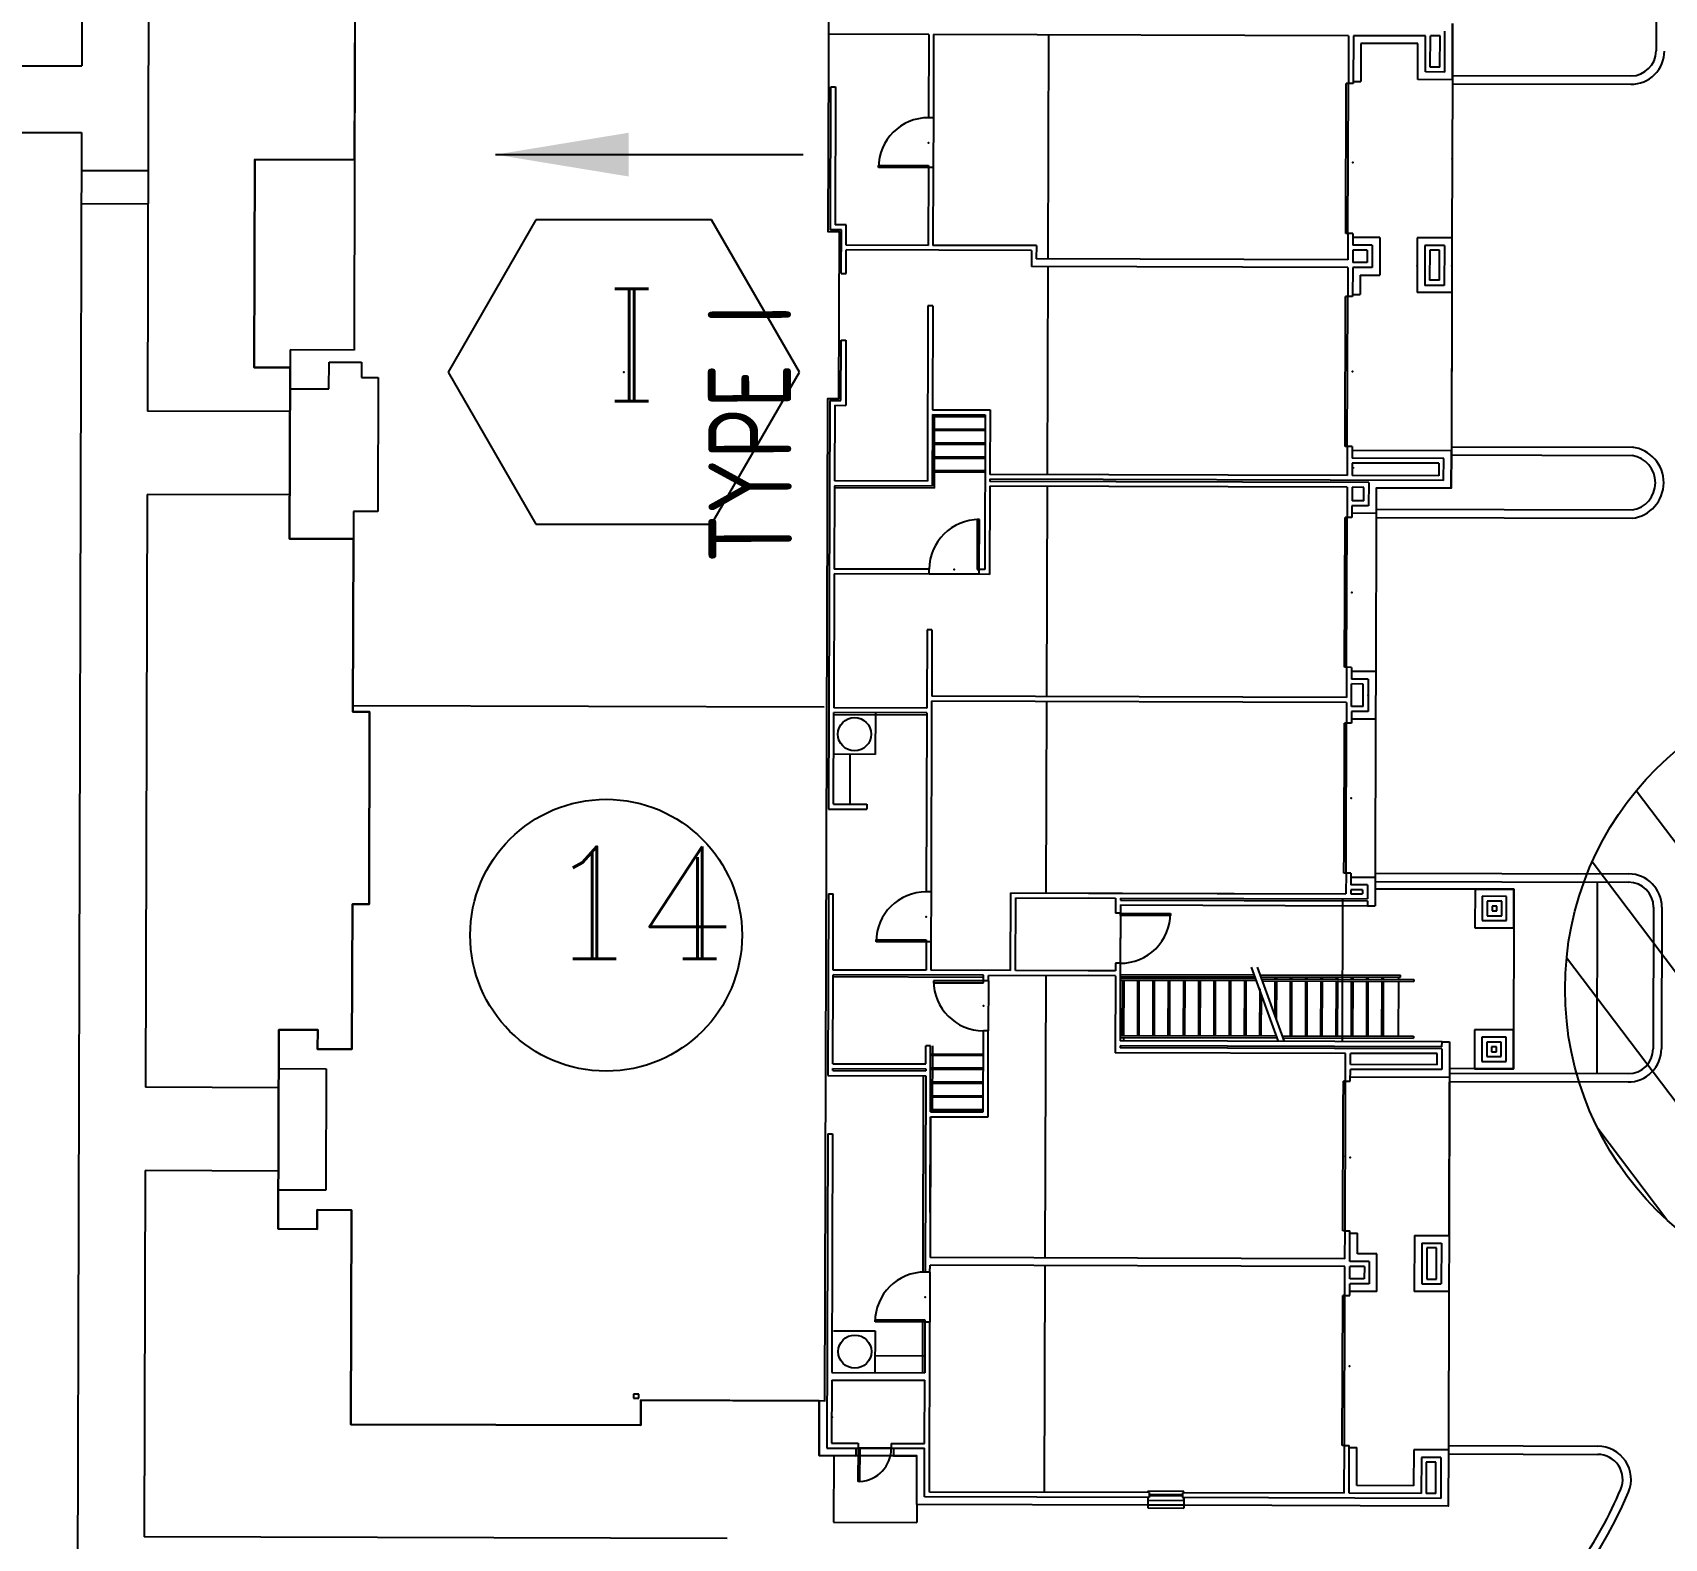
# Model space of a CAD drawing. Header units: feet. Extents: x 26064 to 27719, y 16802 to 28989.
# Drawn here: x 27424.1 to 27522.1, y 17188.6 to 17279 of the extents above; entities that cross this region are included whole.
import ezdxf
from ezdxf.enums import TextEntityAlignment as Align

# ---------------------------------------------------------------- set-up
doc = ezdxf.new("R2010")
doc.units = ezdxf.units.FT
doc.header["$LTSCALE"] = 50
doc.header["$MEASUREMENT"] = 0
doc.header["$PDSIZE"] = -0.5
doc.linetypes.add('CENTERPL', pattern=[0.25, 0.125, -0.0625, 0, -0.0625])
doc.linetypes.add('HIDDEN', pattern=[0.375, 0.25, -0.125])
for name, color, linetype in [('BUILDING-DOORS-EXT', 2, 'Continuous'), ('BUILDING-INTERIOR', 251, 'Continuous'), ('BUILDINGS', 5, 'Continuous'), ('CL-ROADS', 9, 'CENTERPL'), ('CURB-B', 4, 'Continuous'), ('CURB-F', 32, 'Continuous'), ('FLUMES', 2, 'Continuous'), ('INLET PROTECTION', 1, 'HIDDEN'), ('SD-STRUCTURE', 6, 'Continuous'), ('SIDEWALK', 9, 'Continuous')]:
    doc.layers.add(name, color=color, linetype=linetype)
doc.styles.add('DCADTXTSTYLE2', font='ARCHITXT')
doc.styles.add('DCADTXTSTYLE3', font='ROMANC')
doc.styles.add('ls80', font='simplex', dxfattribs={"oblique": 15, "height": 4})
doc.dimstyles.new('dim', dxfattribs={"dimtxt": 0.18, "dimasz": 0.16, "dimexe": 0.0625, "dimexo": 0.0625, "dimgap": 0.03, "dimtad": 3, "dimdec": 4, "dimzin": 0, "dimdsep": 46, "dimtxsty": 'ls80', "dimcen": 0.09, "dimclrd": 256, "dimclre": 256, "dimclrt": 256, "dimaunit": 1, "dimadec": 4, "dimazin": 0, "dimtfac": 1, "dimtdec": 4, "dimtofl": 0, "dimtmove": 2, "dimatfit": 3, "dimfxl": 0, "dimtolj": 1, "dimtzin": 0, "dimlwd": -1, "dimlwe": -1, "dimarcsym": 0})

msp = doc.modelspace()

# ---------------------------------------------------------------- hatches: boundary and pattern name
at = {"layer": 'INLET PROTECTION', "linetype": 'Continuous'}
h = msp.add_hatch(dxfattribs=at)
h.set_pattern_fill('ANSI31', scale=37.499998, angle=262.0889784, style=0)
h.set_pattern_definition([(307.088978, (51645.835, -6043.191), (3.7392183, 2.82681806), [])])
edge = h.paths.add_edge_path()
edge.add_arc((27534.84666, 17221.53493), 18.75, 0, 360)

# ---------------------------------------------------------------- linework, layer by layer
at = {"layer": 'BUILDING-DOORS-EXT', "color": 7}
for p, q in [((27473.65179, 17193.98238), (27473.64595, 17191.98315)), ((27473.77091, 17191.98278), (27473.77674, 17193.98201)), ((27473.77092, 17191.98278), (27473.64595, 17191.98315))]:
    msp.add_line(p, q, dxfattribs=at)
msp.add_arc((27473.66784, 17193.96333), 1.98323, 272.9790106, 0.3815377, dxfattribs=at)
at = {"layer": 'BUILDING-INTERIOR', "color": 7, "ltscale": 12}
for p, q in [((27509.33658, 17276.13904), (27509.34644, 17279.51274)), ((27477.89799, 17278.85481), (27471.90031, 17278.87231)), ((27477.89799, 17278.85481), (27477.8834, 17273.85673)), ((27478.18954, 17278.85396), (27478.17496, 17273.85588)), ((27503.09664, 17278.78126), (27478.18954, 17278.85396)), ((27485.06429, 17265.38064), (27485.10355, 17278.83378)), ((27503.09664, 17278.78126), (27503.08825, 17275.90737)), ((27503.38819, 17278.78041), (27503.3798, 17275.90652)), ((27507.71987, 17278.76777), (27503.38819, 17278.78041)), ((27503.84501, 17278.32092), (27503.83833, 17276.03013)), ((27507.26037, 17278.31095), (27503.84501, 17278.32092)), ((27507.25405, 17276.14512), (27507.26037, 17278.31095)), ((27507.71354, 17276.60194), (27507.71987, 17278.76777)), ((27508.00595, 17276.89264), (27508.01142, 17278.76692)), ((27508.59453, 17278.76522), (27508.01142, 17278.76692)), ((27508.58906, 17276.89094), (27508.59453, 17278.76522)), ((27508.87976, 17276.59853), (27508.88694, 17279.05592)), ((27508.87976, 17276.59853), (27507.71354, 17276.60194)), ((27508.58906, 17276.89094), (27508.00595, 17276.89264)), ((27471.99099, 17267.12645), (27472.01603, 17275.7065)), ((27472.01603, 17275.7065), (27472.30758, 17275.70565)), ((27472.30758, 17275.70565), (27472.28339, 17267.41716)), ((27502.93704, 17266.91119), (27502.9633, 17275.90773)), ((27503.08825, 17275.90737), (27502.9633, 17275.90773)), ((27503.06199, 17266.91083), (27503.08825, 17275.90737)), ((27503.3798, 17275.90652), (27503.08825, 17275.90737)), ((27503.38017, 17276.03147), (27503.83833, 17276.03013)), ((27509.33658, 17276.13904), (27507.25405, 17276.14512)), ((27509.33658, 17276.13904), (27509.30887, 17266.64269)), ((27478.17496, 17273.85588), (27477.8834, 17273.85673)), ((27478.17496, 17273.85588), (27478.1662, 17270.85703)), ((27443.43067, 17271.33325), (27443.3973, 17259.90016)), ((27474.8758, 17270.86663), (27474.87617, 17270.99159)), ((27477.87465, 17270.85788), (27474.8758, 17270.86663)), ((27474.87617, 17270.99159), (27477.87502, 17270.98283)), ((27477.87465, 17270.85788), (27477.86104, 17266.19302)), ((27477.87502, 17270.98283), (27477.87465, 17270.85788)), ((27478.1662, 17270.85703), (27477.87465, 17270.85788)), ((27478.1662, 17270.85703), (27478.15259, 17266.19217)), ((27472.9498, 17267.41521), (27472.28339, 17267.41716)), ((27472.94628, 17266.20736), (27472.9498, 17267.41521)), ((27472.6574, 17267.12451), (27471.99099, 17267.12645)), ((27472.64974, 17264.50052), (27472.6574, 17267.12451)), ((27503.06199, 17266.91083), (27502.93704, 17266.91119)), ((27503.06199, 17266.91083), (27503.05737, 17265.32812)), ((27503.35355, 17266.90998), (27503.06199, 17266.91083)), ((27503.35355, 17266.90998), (27503.35148, 17266.20191)), ((27504.97721, 17266.65533), (27503.35282, 17266.66007)), ((27504.97721, 17266.65533), (27504.97064, 17264.40621)), ((27507.22634, 17266.64877), (27507.21674, 17263.35838)), ((27509.30887, 17266.64269), (27507.22634, 17266.64877)), ((27509.30887, 17266.64269), (27509.29927, 17263.3523)), ((27472.94129, 17264.49967), (27472.94543, 17265.91581)), ((27484.06613, 17265.88335), (27472.94543, 17265.91581)), ((27477.86104, 17266.19302), (27472.94628, 17266.20736)), ((27484.35853, 17266.17406), (27478.15259, 17266.19217)), ((27484.06613, 17265.88335), (27484.06333, 17264.92539)), ((27484.35853, 17266.17406), (27484.35622, 17265.3827)), ((27503.35063, 17265.91036), (27503.34844, 17265.16066)), ((27504.22531, 17265.90781), (27503.35063, 17265.91036)), ((27504.51771, 17266.19851), (27503.35148, 17266.20191)), ((27504.22531, 17265.90781), (27504.22312, 17265.15811)), ((27504.51771, 17266.19851), (27504.51382, 17264.8657)), ((27507.68316, 17266.18926), (27507.67614, 17263.78397)), ((27508.84938, 17266.18585), (27507.68316, 17266.18926)), ((27507.97386, 17265.89685), (27507.96864, 17264.10591)), ((27508.55697, 17265.89514), (27507.97386, 17265.89685)), ((27508.55175, 17264.10421), (27508.55697, 17265.89514)), ((27508.84938, 17266.18585), (27508.84236, 17263.78057)), ((27472.64974, 17264.50052), (27472.94129, 17264.49967)), ((27503.05604, 17264.86996), (27484.06333, 17264.92539)), ((27503.05737, 17265.32812), (27484.35622, 17265.3827)), ((27485.02648, 17252.42728), (27485.06295, 17264.92247)), ((27503.05604, 17264.86996), (27503.05093, 17263.12063)), ((27503.34759, 17264.86911), (27503.34249, 17263.11978)), ((27504.51382, 17264.8657), (27503.34759, 17264.86911)), ((27504.22312, 17265.15811), (27503.34844, 17265.16066)), ((27503.80441, 17264.40961), (27503.80101, 17263.24339)), ((27503.80441, 17264.40961), (27504.97064, 17264.40621)), ((27508.84236, 17263.78057), (27507.67614, 17263.78397)), ((27508.55175, 17264.10421), (27507.96864, 17264.10591)), ((27477.85046, 17262.5694), (27477.8197, 17252.0318)), ((27478.14201, 17262.56855), (27477.85046, 17262.5694)), ((27478.14201, 17262.56855), (27478.12378, 17256.32096)), ((27502.89972, 17254.12445), (27502.92598, 17263.12099)), ((27503.05093, 17263.12063), (27502.92598, 17263.12099)), ((27503.02467, 17254.12409), (27503.05093, 17263.12063)), ((27503.34249, 17263.11978), (27503.05093, 17263.12063)), ((27503.34285, 17263.24473), (27503.80101, 17263.24339)), ((27509.29927, 17263.3523), (27507.21674, 17263.35838)), ((27509.29927, 17263.3523), (27509.2728, 17254.2829)), ((27439.56543, 17259.91134), (27439.56233, 17258.84925)), ((27443.3973, 17259.90016), (27439.56543, 17259.91134)), ((27472.62746, 17256.87845), (27472.63804, 17260.50203)), ((27472.63804, 17260.50203), (27472.92959, 17260.50118)), ((27472.92959, 17260.50118), (27472.91817, 17256.58604)), ((27441.89107, 17257.57209), (27441.89575, 17259.17565)), ((27441.89575, 17259.17565), (27443.85333, 17259.16993)), ((27443.85333, 17259.16993), (27443.85065, 17258.25362)), ((27443.85065, 17258.25362), (27444.85027, 17258.2507)), ((27444.85027, 17258.2507), (27444.82681, 17250.21212)), ((27439.55863, 17257.5789), (27441.89107, 17257.57209)), ((27471.96105, 17256.88039), (27471.88947, 17232.34816)), ((27471.96105, 17256.88039), (27472.62746, 17256.87845)), ((27472.25176, 17256.58799), (27472.23851, 17252.04809)), ((27472.25176, 17256.58799), (27472.91817, 17256.58604)), ((27478.12293, 17256.02941), (27478.11041, 17251.73939)), ((27481.28802, 17255.89521), (27478.12256, 17255.90445)), ((27478.12293, 17256.02941), (27481.28839, 17256.02017)), ((27478.12378, 17256.32096), (27481.58079, 17256.31088)), ((27478.235, 17251.61408), (27478.24752, 17255.90409)), ((27481.28839, 17256.02017), (27481.26128, 17246.73208)), ((27481.58079, 17256.31088), (27481.56949, 17252.43736)), ((27481.28559, 17255.0622), (27478.12013, 17255.07144)), ((27481.28316, 17254.22919), (27478.1177, 17254.23843)), ((27503.02467, 17254.12409), (27502.89972, 17254.12445)), ((27503.02467, 17254.12409), (27503.01957, 17252.37476)), ((27503.31623, 17254.12324), (27503.02467, 17254.12409)), ((27503.31623, 17254.12324), (27503.31416, 17253.41518)), ((27509.27155, 17253.85595), (27503.3155, 17253.87333)), ((27509.26499, 17251.60681), (27509.27155, 17253.85595)), ((27481.28073, 17253.39618), (27478.11527, 17253.40541)), ((27503.31331, 17253.12362), (27503.31112, 17252.37391)), ((27508.51965, 17253.10843), (27503.31331, 17253.12362)), ((27508.81206, 17253.39913), (27503.31416, 17253.41518)), ((27503.38112, 17252.86575), (27503.38089, 17252.78651)), ((27508.51965, 17253.10843), (27508.51746, 17252.35871)), ((27508.80817, 17252.06631), (27508.81206, 17253.39913)), ((27472.23767, 17251.75653), (27472.22308, 17246.75845)), ((27478.11041, 17251.73939), (27472.23767, 17251.75653)), ((27477.8197, 17252.0318), (27472.23851, 17252.04809)), ((27481.2783, 17252.56316), (27478.11284, 17252.5724)), ((27481.56742, 17251.7293), (27481.55198, 17246.43967)), ((27503.0175, 17251.6667), (27481.56742, 17251.7293)), ((27481.56864, 17252.14581), (27481.56827, 17252.02086)), ((27504.30952, 17251.95449), (27481.56827, 17252.02086)), ((27508.80817, 17252.06631), (27481.56864, 17252.14581)), ((27503.01957, 17252.37476), (27481.56949, 17252.43736)), ((27484.98758, 17239.09906), (27485.02442, 17251.71921)), ((27508.51746, 17252.35871), (27503.31112, 17252.37391)), ((27504.30952, 17251.95449), (27504.30545, 17250.55919)), ((27478.235, 17251.61408), (27472.2373, 17251.63158)), ((27503.0175, 17251.6667), (27503.01221, 17249.85489)), ((27503.30906, 17251.66585), (27503.30669, 17250.85366)), ((27504.01475, 17250.85159), (27503.30669, 17250.85366)), ((27504.01712, 17251.66378), (27503.30906, 17251.66585)), ((27504.01475, 17250.85159), (27504.01712, 17251.66378)), ((27504.76671, 17251.61994), (27504.76227, 17250.09969)), ((27509.26499, 17251.60681), (27504.76671, 17251.61994)), ((27443.36904, 17250.21638), (27443.36423, 17248.57118)), ((27444.82681, 17250.21212), (27443.36904, 17250.21638)), ((27502.861, 17240.85872), (27502.88726, 17249.85526)), ((27503.01221, 17249.85489), (27502.88726, 17249.85526)), ((27502.98596, 17240.85835), (27503.01221, 17249.85489)), ((27503.30377, 17249.85404), (27503.01221, 17249.85489)), ((27503.30583, 17250.5621), (27503.30377, 17249.85404)), ((27504.76227, 17250.09969), (27503.3045, 17250.10395)), ((27504.30545, 17250.55919), (27503.30583, 17250.5621)), ((27504.76227, 17250.09969), (27504.73455, 17240.60334)), ((27480.81188, 17249.73226), (27480.80312, 17246.73341)), ((27480.93683, 17249.73189), (27480.81188, 17249.73226)), ((27480.92808, 17246.73305), (27480.93683, 17249.73189)), ((27472.22223, 17246.4669), (27472.19877, 17238.42829)), ((27477.92838, 17246.45025), (27472.22223, 17246.4669)), ((27477.92923, 17246.7418), (27472.22308, 17246.75845)), ((27477.92838, 17246.45025), (27477.92923, 17246.7418)), ((27480.92722, 17246.44149), (27477.92838, 17246.45025)), ((27480.80312, 17246.73341), (27480.92808, 17246.73305)), ((27480.92722, 17246.44149), (27480.92808, 17246.73305)), ((27481.55198, 17246.43967), (27480.92722, 17246.44149)), ((27481.26128, 17246.73208), (27480.92808, 17246.73305)), ((27477.79369, 17243.11856), (27477.77995, 17238.41201)), ((27478.08525, 17243.11771), (27477.79369, 17243.11856)), ((27478.08525, 17243.11771), (27478.07358, 17239.11924)), ((27502.98596, 17240.85835), (27502.861, 17240.85872)), ((27502.98596, 17240.85835), (27502.98067, 17239.04655)), ((27503.27751, 17240.8575), (27502.98596, 17240.85835)), ((27503.27751, 17240.8575), (27503.27544, 17240.14944)), ((27504.27506, 17240.14652), (27503.27544, 17240.14944)), ((27504.73455, 17240.60334), (27503.27678, 17240.6076)), ((27504.27506, 17240.14652), (27504.26941, 17238.2097)), ((27504.73455, 17240.60334), (27504.72623, 17237.75021)), ((27502.98067, 17239.04655), (27478.07358, 17239.11924)), ((27503.27065, 17238.50417), (27503.2746, 17239.85788)), ((27503.98265, 17239.85582), (27503.2746, 17239.85788)), ((27503.9787, 17238.50211), (27503.98265, 17239.85582)), ((27443.33506, 17238.57501), (27471.61584, 17238.49247)), ((27472.18187, 17232.63886), (27472.19792, 17238.13675)), ((27477.77874, 17237.99551), (27472.19755, 17238.0118)), ((27477.7791, 17238.12046), (27472.19792, 17238.13675)), ((27477.77995, 17238.412), (27472.19877, 17238.42829)), ((27477.7791, 17238.12046), (27477.74774, 17227.37458)), ((27478.07272, 17238.82769), (27478.0393, 17227.37373)), ((27502.97982, 17238.755), (27478.07272, 17238.82769)), ((27484.95318, 17227.31191), (27484.98673, 17238.80751)), ((27502.97982, 17238.755), (27502.97617, 17237.50547)), ((27503.26979, 17238.21262), (27503.26773, 17237.50462)), ((27504.26941, 17238.2097), (27503.26979, 17238.21262)), ((27503.9787, 17238.50211), (27503.27065, 17238.50417)), ((27502.82875, 17229.8074), (27502.85122, 17237.50584)), ((27502.97617, 17237.50547), (27502.85122, 17237.50584)), ((27502.9537, 17229.80703), (27502.97617, 17237.50547)), ((27503.26773, 17237.50462), (27502.97617, 17237.50547)), ((27504.72623, 17237.75021), (27503.26845, 17237.75446)), ((27504.72623, 17237.75021), (27504.69863, 17228.29549)), ((27473.18149, 17232.63594), (27473.19024, 17235.63479)), ((27471.88947, 17232.34816), (27474.18025, 17232.34147)), ((27472.18187, 17232.63886), (27474.1811, 17232.63303)), ((27474.1811, 17232.63303), (27474.18025, 17232.34147)), ((27502.82496, 17228.50917), (27502.82875, 17229.8074)), ((27502.94992, 17228.5088), (27502.9537, 17229.80703)), ((27502.94992, 17228.5088), (27502.82496, 17228.50917)), ((27502.94992, 17228.5088), (27502.94627, 17227.25927)), ((27503.24147, 17228.50795), (27502.94992, 17228.5088)), ((27503.24147, 17228.50795), (27503.2394, 17227.79994)), ((27503.24074, 17228.25811), (27504.69851, 17228.25386)), ((27504.69851, 17228.25386), (27504.69353, 17226.54616)), ((27471.87463, 17227.26674), (27471.84278, 17216.3543)), ((27471.87463, 17227.26675), (27472.16619, 17227.26589)), ((27472.15282, 17222.68438), (27472.16619, 17227.26589)), ((27478.0393, 17227.37373), (27477.74774, 17227.37458)), ((27478.0393, 17227.37373), (27478.03054, 17224.37489)), ((27482.81539, 17222.65327), (27482.82901, 17227.31811)), ((27482.82901, 17227.31811), (27502.94627, 17227.25939)), ((27487.4818, 17227.3044), (27502.94627, 17227.25927)), ((27503.23855, 17227.50839), (27503.23782, 17227.25842)), ((27503.23782, 17227.25842), (27503.94588, 17227.25635)), ((27503.94661, 17227.50632), (27503.23855, 17227.50839)), ((27504.23902, 17227.79702), (27503.2394, 17227.79994)), ((27503.94661, 17227.50632), (27503.94588, 17227.25635)), ((27504.23902, 17227.79702), (27504.23659, 17226.96398)), ((27510.6942, 17227.54908), (27504.69651, 17227.56659)), ((27510.6942, 17227.54908), (27510.68739, 17225.21665)), ((27513.02663, 17227.54228), (27510.6942, 17227.54908)), ((27513.01983, 17225.20984), (27513.02663, 17227.54228)), ((27483.10695, 17222.65242), (27483.11971, 17227.02571)), ((27483.11971, 17227.02571), (27489.1174, 17227.0082)), ((27487.48095, 17227.01285), (27489.1174, 17227.00807)), ((27489.1174, 17227.00807), (27489.11473, 17226.09176)), ((27489.40774, 17226.59071), (27489.40628, 17226.0909)), ((27489.40774, 17226.59071), (27504.23537, 17226.54749)), ((27489.40895, 17227.00722), (27489.40859, 17226.88227)), ((27489.40859, 17226.88227), (27504.23622, 17226.83904)), ((27489.40895, 17227.00735), (27504.23659, 17226.96411)), ((27489.40895, 17227.00722), (27504.23659, 17226.96398)), ((27504.23622, 17226.83904), (27504.23537, 17226.54749)), ((27504.23537, 17226.54749), (27504.69353, 17226.54616)), ((27511.13025, 17227.11048), (27511.126, 17225.6527)), ((27512.58803, 17227.10622), (27511.13025, 17227.11048)), ((27511.42095, 17226.81807), (27511.4184, 17225.94341)), ((27512.29562, 17226.81552), (27511.42095, 17226.81807)), ((27511.71166, 17226.52566), (27511.71081, 17226.23411)), ((27512.00321, 17226.52481), (27511.71166, 17226.52566)), ((27512.00236, 17226.23326), (27512.00321, 17226.52481)), ((27512.29307, 17225.94085), (27512.29562, 17226.81552)), ((27512.58377, 17225.64845), (27512.58803, 17227.10622)), ((27489.40628, 17226.0909), (27489.11473, 17226.09176)), ((27489.40628, 17226.0909), (27489.39753, 17223.09206)), ((27489.40592, 17225.96595), (27489.40628, 17226.0909)), ((27492.40476, 17225.9572), (27489.40592, 17225.96595)), ((27489.40628, 17226.0909), (27492.40513, 17226.08215)), ((27492.40513, 17226.08215), (27492.40476, 17225.9572)), ((27511.126, 17225.6527), (27512.58377, 17225.64845)), ((27511.4184, 17225.94341), (27512.29307, 17225.94085)), ((27511.71081, 17226.23411), (27512.00236, 17226.23326)), ((27474.74014, 17224.38449), (27474.7405, 17224.50944)), ((27477.73899, 17224.37574), (27474.74014, 17224.38449)), ((27474.7405, 17224.50944), (27477.73935, 17224.50069)), ((27477.73899, 17224.37574), (27477.734, 17222.6681)), ((27477.73935, 17224.50069), (27477.73899, 17224.37574)), ((27478.03054, 17224.37489), (27477.73899, 17224.37574)), ((27478.03054, 17224.37489), (27478.02556, 17222.66724)), ((27510.68739, 17225.21665), (27513.01983, 17225.20984)), ((27513.01983, 17225.20984), (27513.00196, 17219.08723)), ((27472.1364, 17217.06151), (27472.15196, 17222.39283)), ((27481.19017, 17222.36646), (27472.15196, 17222.39283)), ((27477.734, 17222.6681), (27472.15282, 17222.68438)), ((27482.81539, 17222.65327), (27478.02556, 17222.66724)), ((27481.18919, 17222.03325), (27481.19017, 17222.36646)), ((27481.48075, 17222.0324), (27481.48172, 17222.36561)), ((27489.10378, 17222.34335), (27481.48172, 17222.36561)), ((27489.10463, 17222.63491), (27483.10695, 17222.65242)), ((27484.88924, 17205.40361), (27484.93872, 17222.35552)), ((27489.10378, 17222.34323), (27487.46733, 17222.348)), ((27489.10464, 17222.63479), (27487.46818, 17222.63956)), ((27489.10378, 17222.34323), (27489.09029, 17217.72006)), ((27489.10597, 17223.09291), (27489.10464, 17222.63479)), ((27489.39753, 17223.09206), (27489.10597, 17223.09291)), ((27489.39753, 17223.09206), (27489.38391, 17218.42727)), ((27497.8024, 17222.4012), (27506.22244, 17222.37662)), ((27506.22207, 17222.25166), (27506.22244, 17222.37662)), ((27481.1898, 17222.2415), (27472.1516, 17222.26788)), ((27478.19035, 17222.042), (27478.18998, 17221.91705)), ((27478.18998, 17221.91705), (27481.18883, 17221.9083)), ((27481.18919, 17222.03325), (27478.19035, 17222.042)), ((27481.18883, 17221.9083), (27481.18919, 17222.03325)), ((27481.48075, 17222.0324), (27481.18919, 17222.03325)), ((27481.48075, 17222.0324), (27481.472, 17219.03355)), ((27497.84942, 17222.27611), (27506.22207, 17222.25166)), ((27497.89644, 17222.15102), (27507.01307, 17222.1244)), ((27497.94345, 17222.02593), (27507.0127, 17221.99945)), ((27498.76587, 17222.02353), (27498.75918, 17219.72953)), ((27498.7666, 17222.27344), (27498.76624, 17222.14848)), ((27499.68219, 17222.02085), (27499.67259, 17218.73045)), ((27499.68292, 17222.27075), (27499.68255, 17222.1458)), ((27500.5985, 17222.01818), (27500.5889, 17218.72777)), ((27500.59923, 17222.26808), (27500.59887, 17222.14313)), ((27501.51482, 17222.0155), (27501.50521, 17218.7251)), ((27501.51555, 17222.2654), (27501.51518, 17222.14046)), ((27502.43113, 17222.01282), (27502.42153, 17218.72242)), ((27502.43186, 17222.26272), (27502.4315, 17222.13778)), ((27503.34745, 17222.01015), (27503.33784, 17218.71975)), ((27503.34818, 17222.26005), (27503.34781, 17222.1351)), ((27504.26376, 17222.00748), (27504.25416, 17218.71708)), ((27504.26449, 17222.25738), (27504.26413, 17222.13243)), ((27505.18008, 17222.0048), (27505.17047, 17218.7144)), ((27505.1808, 17222.2547), (27505.18044, 17222.12976)), ((27506.09639, 17222.00213), (27506.08679, 17218.71173)), ((27506.09712, 17222.25203), (27506.09675, 17222.12708)), ((27507.01307, 17222.1244), (27507.0127, 17221.99945)), ((27481.16622, 17214.16119), (27481.18044, 17219.0344)), ((27481.472, 17219.03355), (27481.18044, 17219.0344)), ((27481.45692, 17213.86878), (27481.472, 17219.03355)), ((27508.70982, 17218.37086), (27489.38391, 17218.42727)), ((27499.13408, 17218.73203), (27507.0031, 17218.70905)), ((27499.18109, 17218.60694), (27507.00274, 17218.5841)), ((27507.0031, 17218.70905), (27507.00274, 17218.5841)), ((27510.66952, 17219.09403), (27510.66272, 17216.7616)), ((27513.00196, 17219.08723), (27510.66952, 17219.09403)), ((27511.10558, 17218.65543), (27511.10132, 17217.19765)), ((27512.56335, 17218.65117), (27511.10558, 17218.65543)), ((27512.5591, 17217.1934), (27512.56335, 17218.65117)), ((27512.99515, 17216.75479), (27513.00196, 17219.08723)), ((27477.71759, 17217.04523), (27477.72075, 17218.1281)), ((27478.01231, 17218.12725), (27477.72075, 17218.1281)), ((27478.00076, 17214.17042), (27478.01231, 17218.12725)), ((27481.17631, 17217.6182), (27478.01085, 17217.62744)), ((27478.12571, 17214.17006), (27478.13726, 17218.12688)), ((27481.46908, 17218.03385), (27481.46944, 17218.1588)), ((27502.91831, 17217.67983), (27489.09029, 17217.72019)), ((27502.91831, 17217.6797), (27489.09029, 17217.72006)), ((27489.38306, 17218.13572), (27489.3827, 17218.01076)), ((27508.7086, 17217.95435), (27489.3827, 17218.01076)), ((27508.70897, 17218.07931), (27489.38306, 17218.13572)), ((27502.91345, 17216.01361), (27502.91831, 17217.6797)), ((27503.20792, 17217.01244), (27503.20987, 17217.67885)), ((27508.4162, 17217.66366), (27503.20987, 17217.67885)), ((27508.41425, 17216.99725), (27508.4162, 17217.66366)), ((27508.7086, 17217.95435), (27508.70496, 17216.70484)), ((27508.70897, 17218.07931), (27508.70982, 17218.37086)), ((27508.70982, 17218.37086), (27509.16798, 17218.36952)), ((27509.16798, 17218.36952), (27509.16178, 17216.24534)), ((27511.39628, 17218.36302), (27511.39373, 17217.48836)), ((27511.39373, 17217.48836), (27512.26839, 17217.4858)), ((27512.27094, 17218.36047), (27511.39628, 17218.36302)), ((27511.68698, 17218.07062), (27511.68613, 17217.77906)), ((27511.68613, 17217.77906), (27511.97769, 17217.77821)), ((27511.97854, 17218.06976), (27511.68698, 17218.07062)), ((27511.97769, 17217.77821), (27511.97854, 17218.06976)), ((27512.26839, 17217.4858), (27512.27094, 17218.36047)), ((27438.87722, 17216.76289), (27441.73029, 17216.75456)), ((27441.73029, 17216.75456), (27441.70901, 17209.46571)), ((27472.13519, 17216.64501), (27472.13555, 17216.76996)), ((27472.13519, 17216.64501), (27477.71638, 17216.62871)), ((27472.13555, 17216.76996), (27477.71674, 17216.75367)), ((27472.1364, 17217.06151), (27477.71759, 17217.04523)), ((27477.71674, 17216.75367), (27477.71638, 17216.62871)), ((27481.17388, 17216.78519), (27478.00842, 17216.79443)), ((27503.205, 17216.01276), (27503.20707, 17216.72089)), ((27508.70496, 17216.70484), (27503.20707, 17216.72089)), ((27508.41425, 17216.99725), (27503.20792, 17217.01244)), ((27508.70544, 17216.87138), (27508.70496, 17216.70484)), ((27508.70544, 17216.87138), (27508.70496, 17216.70484)), ((27510.66272, 17216.7616), (27509.16329, 17216.76597)), ((27510.66272, 17216.7616), (27512.99515, 17216.75479)), ((27511.10132, 17217.19765), (27512.5591, 17217.1934)), ((27471.84278, 17216.3543), (27477.71553, 17216.33716)), ((27477.55617, 17204.55035), (27477.59057, 17216.33752)), ((27477.71553, 17216.33716), (27477.68113, 17204.54998)), ((27481.17145, 17215.95217), (27478.00599, 17215.96141)), ((27502.78376, 17214.39216), (27502.7885, 17216.01397)), ((27502.91345, 17216.01361), (27502.7885, 17216.01397)), ((27502.90872, 17214.39179), (27502.91345, 17216.01361)), ((27502.91345, 17216.01361), (27503.205, 17216.01276)), ((27503.20573, 17216.26273), (27509.16178, 17216.24534)), ((27509.13406, 17206.74899), (27509.16092, 17215.95372)), ((27481.16902, 17215.11916), (27478.00356, 17215.1284)), ((27477.99979, 17213.83726), (27477.97523, 17205.4238)), ((27477.98313, 17208.1311), (27477.99991, 17213.87887)), ((27477.99991, 17213.87887), (27481.45692, 17213.86878)), ((27478.00076, 17214.17042), (27481.16622, 17214.16119)), ((27481.16658, 17214.28615), (27478.00112, 17214.29539)), ((27502.76224, 17207.01756), (27502.78376, 17214.39216)), ((27502.88719, 17207.01719), (27502.90871, 17214.3918)), ((27471.83257, 17212.85564), (27471.77751, 17193.98785)), ((27471.83257, 17212.85564), (27472.12413, 17212.85479)), ((27472.12413, 17212.85479), (27472.08231, 17198.52698)), ((27441.70901, 17209.46571), (27438.85594, 17209.47404)), ((27502.88719, 17207.01719), (27502.76224, 17207.01756)), ((27502.88233, 17205.3511), (27502.88719, 17207.01719)), ((27502.88719, 17207.01719), (27503.17875, 17207.01634)), ((27503.1734, 17205.18365), (27503.17875, 17207.01634)), ((27503.17838, 17206.89139), (27503.63654, 17206.89005)), ((27503.63289, 17205.64047), (27503.63654, 17206.89005)), ((27507.05152, 17206.75507), (27507.04168, 17203.38137)), ((27507.05152, 17206.75507), (27509.13406, 17206.74899)), ((27509.13406, 17206.74899), (27509.12421, 17203.37529)), ((27507.50834, 17206.29558), (27507.50117, 17203.83819)), ((27507.50834, 17206.29558), (27508.67456, 17206.29217)), ((27507.79905, 17206.00317), (27507.79358, 17204.12889)), ((27508.38215, 17206.00147), (27507.79905, 17206.00317)), ((27508.37669, 17204.12719), (27508.38215, 17206.00147)), ((27508.67456, 17206.29217), (27508.66739, 17203.83478)), ((27477.97268, 17204.54913), (27477.9739, 17204.96563)), ((27502.88099, 17204.89295), (27477.9739, 17204.96563)), ((27502.88233, 17205.3511), (27477.97523, 17205.4238)), ((27484.84816, 17191.32572), (27484.88791, 17204.94545)), ((27502.87589, 17203.14362), (27502.88099, 17204.89295)), ((27503.17036, 17204.14238), (27503.17255, 17204.89209)), ((27504.04721, 17204.88954), (27503.17255, 17204.89209)), ((27504.33961, 17205.18025), (27503.1734, 17205.18365)), ((27504.79911, 17205.63707), (27503.63289, 17205.64047)), ((27504.04721, 17204.88954), (27504.04502, 17204.13983)), ((27504.33961, 17205.18025), (27504.33572, 17203.84742)), ((27504.79254, 17203.38793), (27504.79911, 17205.63707)), ((27477.97268, 17204.54913), (27477.68113, 17204.54998)), ((27477.97268, 17204.54913), (27477.96393, 17201.55028)), ((27503.16744, 17203.14277), (27503.16951, 17203.85083)), ((27504.33572, 17203.84742), (27503.16951, 17203.85083)), ((27504.04502, 17204.13983), (27503.17036, 17204.14238)), ((27507.50117, 17203.83819), (27508.66739, 17203.83478)), ((27507.79358, 17204.12889), (27508.37669, 17204.12719)), ((27502.72468, 17194.14744), (27502.75093, 17203.14398)), ((27502.87589, 17203.14362), (27502.75093, 17203.14398)), ((27502.84963, 17194.14708), (27502.87589, 17203.14362)), ((27502.87589, 17203.14362), (27503.16744, 17203.14277)), ((27504.79254, 17203.38793), (27503.16817, 17203.39267)), ((27509.12421, 17203.37529), (27507.04168, 17203.38137)), ((27509.12421, 17203.37529), (27509.09649, 17193.87894)), ((27474.67352, 17201.55989), (27474.67389, 17201.68484)), ((27477.67237, 17201.55114), (27474.67352, 17201.55989)), ((27474.67389, 17201.68484), (27477.67274, 17201.67609)), ((27477.53854, 17198.51105), (27477.54742, 17201.5515)), ((27477.67237, 17201.55114), (27477.6635, 17198.51069)), ((27477.67274, 17201.67609), (27477.67237, 17201.55114)), ((27477.96393, 17201.55028), (27477.67237, 17201.55114)), ((27477.93415, 17191.34587), (27477.96393, 17201.55028)), ((27477.66641, 17199.5103), (27474.66757, 17199.51906)), ((27472.08097, 17198.06882), (27472.06991, 17194.27855)), ((27472.08097, 17198.06882), (27477.66216, 17198.05253)), ((27472.08231, 17198.52698), (27477.6635, 17198.51069)), ((27477.6511, 17194.26225), (27477.66216, 17198.05253)), ((27460.16634, 17197.22891), (27460.16561, 17196.97901)), ((27460.16561, 17196.97901), (27460.49881, 17196.97804)), ((27460.49954, 17197.22794), (27460.16634, 17197.22891)), ((27460.49881, 17196.97804), (27460.49954, 17197.22794)), ((27471.32761, 17196.82148), (27471.31801, 17193.53103)), ((27471.77751, 17193.98785), (27473.65179, 17193.98238)), ((27472.06991, 17194.27855), (27473.65264, 17194.27393)), ((27473.52684, 17193.98274), (27473.5255, 17193.52459)), ((27473.65264, 17194.27393), (27473.65179, 17193.98237)), ((27475.65102, 17193.97654), (27473.65179, 17193.98238)), ((27473.77674, 17193.98201), (27473.65179, 17193.98237)), ((27473.65179, 17193.98237), (27475.81763, 17193.97605)), ((27475.65187, 17194.26809), (27475.65102, 17193.97654)), ((27475.65102, 17193.97653), (27477.65025, 17193.9707)), ((27475.65187, 17194.26809), (27477.6511, 17194.26225)), ((27475.77598, 17193.97617), (27475.77464, 17193.51801)), ((27477.64174, 17191.05517), (27477.65025, 17193.9707)), ((27502.84963, 17194.14708), (27502.72468, 17194.14744)), ((27502.84124, 17191.27318), (27502.84963, 17194.14708)), ((27502.84963, 17194.14708), (27503.14118, 17194.14622)), ((27503.13279, 17191.27233), (27503.14118, 17194.14622)), ((27503.14082, 17194.02127), (27503.59898, 17194.01994)), ((27503.59229, 17191.72915), (27503.59898, 17194.01994)), ((27471.31801, 17193.53103), (27473.5255, 17193.52459)), ((27475.77464, 17193.51801), (27477.19075, 17193.51388)), ((27477.18225, 17190.59835), (27477.19075, 17193.51388)), ((27507.01396, 17193.88502), (27507.00764, 17191.71918)), ((27509.09649, 17193.87894), (27507.01396, 17193.88502)), ((27507.47078, 17193.42552), (27507.46446, 17191.25969)), ((27508.637, 17193.42212), (27507.47078, 17193.42552)), ((27507.76149, 17193.13312), (27507.75602, 17191.25884)), ((27508.34459, 17193.13141), (27507.76149, 17193.13312)), ((27508.33912, 17191.25713), (27508.34459, 17193.13141)), ((27508.637, 17193.42212), (27508.62983, 17190.96473)), ((27509.09649, 17193.87894), (27509.08665, 17190.50523)), ((27491.13656, 17191.01578), (27477.64174, 17191.05517)), ((27491.13741, 17191.30734), (27477.93415, 17191.34587)), ((27491.05326, 17191.01603), (27491.05192, 17190.55787)), ((27491.05326, 17191.01603), (27491.05277, 17190.84942)), ((27491.05435, 17191.39088), (27491.05411, 17191.30758)), ((27493.22019, 17191.38455), (27491.05435, 17191.39088)), ((27491.13741, 17191.30734), (27491.13656, 17191.01578)), ((27491.13692, 17191.14074), (27493.13616, 17191.1349)), ((27493.13628, 17191.17655), (27491.13705, 17191.18239)), ((27493.13664, 17191.3015), (27493.13579, 17191.00995)), ((27508.62983, 17190.96473), (27493.13579, 17191.00995)), ((27502.84124, 17191.27318), (27493.13664, 17191.3015)), ((27493.21909, 17191.00971), (27493.21776, 17190.55155)), ((27493.21861, 17190.8431), (27493.21909, 17191.00971)), ((27493.21994, 17191.30126), (27493.22019, 17191.38455)), ((27507.46446, 17191.25969), (27503.13279, 17191.27233)), ((27507.00764, 17191.71918), (27503.59229, 17191.72915)), ((27508.33912, 17191.25713), (27507.75602, 17191.25884)), ((27491.05192, 17190.55787), (27477.18225, 17190.59835)), ((27491.05192, 17190.55787), (27491.05144, 17190.39127)), ((27491.05144, 17190.39127), (27493.21727, 17190.38495)), ((27491.05277, 17190.84942), (27493.21861, 17190.8431)), ((27493.21776, 17190.55155), (27493.21727, 17190.38495)), ((27509.08665, 17190.50523), (27493.21776, 17190.55155))]:
    msp.add_line(p, q, dxfattribs=at)
at = {"layer": 'BUILDING-INTERIOR', "color": 7, "ltscale": 6}
for p, q in [((27502.93704, 17266.91119), (27502.9633, 17275.90773)), ((27502.9633, 17275.90773), (27502.9633, 17275.90773)), ((27502.93704, 17266.91119), (27502.93704, 17266.91119)), ((27502.89972, 17254.12445), (27502.92598, 17263.12099)), ((27502.92598, 17263.12099), (27502.92598, 17263.12099)), ((27502.89972, 17254.12445), (27502.89972, 17254.12445)), ((27502.861, 17240.85872), (27502.88726, 17249.85526)), ((27502.88726, 17249.85526), (27502.88726, 17249.85526)), ((27502.861, 17240.85872), (27502.861, 17240.85872)), ((27502.82875, 17229.8074), (27502.85122, 17237.50584)), ((27502.85122, 17237.50584), (27502.85122, 17237.50584)), ((27502.82496, 17228.50917), (27502.82875, 17229.8074)), ((27502.82496, 17228.50917), (27502.82496, 17228.50917)), ((27502.73717, 17226.96822), (27502.71211, 17218.38844)), ((27489.39557, 17222.42573), (27497.44605, 17222.40224)), ((27497.5871, 17222.02697), (27489.39448, 17222.05088)), ((27497.54009, 17222.15206), (27489.39484, 17222.17583)), ((27489.39521, 17222.30078), (27497.44569, 17222.27729)), ((27489.60273, 17222.05027), (27489.59313, 17218.75987)), ((27489.60346, 17222.30017), (27489.6031, 17222.17522)), ((27490.51905, 17222.0476), (27490.50945, 17218.75719)), ((27490.51978, 17222.2975), (27490.51941, 17222.17254)), ((27491.43536, 17222.04492), (27491.42576, 17218.75452)), ((27491.43609, 17222.29483), (27491.43573, 17222.16987)), ((27492.35168, 17222.04225), (27492.34207, 17218.75184)), ((27492.35241, 17222.29215), (27492.35204, 17222.16719)), ((27493.26799, 17222.03957), (27493.25838, 17218.74917)), ((27493.26872, 17222.28948), (27493.26835, 17222.16452)), ((27494.18431, 17222.0369), (27494.1747, 17218.7465)), ((27494.18503, 17222.2868), (27494.18467, 17222.16185)), ((27495.10062, 17222.03422), (27495.09101, 17218.74383)), ((27495.10135, 17222.28413), (27495.10098, 17222.15918)), ((27496.01693, 17222.03155), (27496.00733, 17218.74115)), ((27496.01766, 17222.28146), (27496.0173, 17222.1565)), ((27496.93324, 17222.02888), (27496.92364, 17218.73848)), ((27496.93397, 17222.27878), (27496.93361, 17222.15382)), ((27497.84717, 17221.20904), (27497.83996, 17218.7358)), ((27489.38451, 17218.63552), (27498.82474, 17218.60798)), ((27489.38488, 17218.76048), (27498.77772, 17218.73307)), ((27489.59276, 17218.63492), (27489.59215, 17218.42666)), ((27502.78376, 17214.39216), (27502.7885, 17216.01397)), ((27502.7885, 17216.01397), (27502.7885, 17216.01397)), ((27502.76224, 17207.01756), (27502.78376, 17214.39216)), ((27502.76224, 17207.01756), (27502.76224, 17207.01756)), ((27502.72468, 17194.14744), (27502.75093, 17203.14398)), ((27502.75093, 17203.14398), (27502.75093, 17203.14398)), ((27502.72468, 17194.14744), (27502.72468, 17194.14744))]:
    msp.add_line(p, q, dxfattribs=at)
at = {"layer": 'BUILDING-INTERIOR', "color": 7, "ltscale": 15}
for p, q in [((27454.32016, 17267.71895), (27449.04873, 17258.58847)), ((27464.86303, 17267.71895), (27454.32016, 17267.71895)), ((27470.13446, 17258.58847), (27464.86303, 17267.71895)), ((27449.04873, 17258.58847), (27454.32016, 17249.45815)), ((27464.86303, 17249.45815), (27470.13446, 17258.58847)), ((27454.32016, 17249.45815), (27464.86303, 17249.45815))]:
    msp.add_line(p, q, dxfattribs=at)
at = {"layer": 'BUILDING-INTERIOR', "color": 7, "ltscale": 4}
for p, q in [((27481.28827, 17255.97852), (27478.12281, 17255.98775)), ((27481.28584, 17255.1455), (27478.12038, 17255.15474)), ((27481.2834, 17254.31249), (27478.11795, 17254.32173)), ((27481.28097, 17253.47948), (27478.11551, 17253.48872)), ((27481.27854, 17252.64646), (27478.11308, 17252.6557)), ((27489.51943, 17222.05051), (27489.50982, 17218.76011)), ((27489.52016, 17222.30042), (27489.51979, 17222.17546)), ((27490.43574, 17222.04784), (27490.42614, 17218.75744)), ((27490.43647, 17222.29774), (27490.43611, 17222.17279)), ((27491.35206, 17222.04516), (27491.34245, 17218.75476)), ((27491.35279, 17222.29507), (27491.35242, 17222.17011)), ((27492.26837, 17222.04249), (27492.25877, 17218.75209)), ((27492.2691, 17222.29239), (27492.26874, 17222.16744)), ((27493.18469, 17222.03982), (27493.17508, 17218.74941)), ((27493.18542, 17222.28972), (27493.18505, 17222.16476)), ((27494.101, 17222.03714), (27494.0914, 17218.74674)), ((27494.10173, 17222.28705), (27494.10137, 17222.16209)), ((27495.01731, 17222.03447), (27495.00771, 17218.74407)), ((27495.01804, 17222.28438), (27495.01768, 17222.15942)), ((27495.93363, 17222.03179), (27495.92403, 17218.7414)), ((27495.93436, 17222.2817), (27495.93399, 17222.15674)), ((27496.84994, 17222.02912), (27496.84034, 17218.73872)), ((27496.85067, 17222.27903), (27496.85031, 17222.15407)), ((27497.76488, 17221.55394), (27497.75665, 17218.73605)), ((27498.68257, 17222.02377), (27498.67652, 17219.94948)), ((27498.6833, 17222.27368), (27498.68294, 17222.14872)), ((27499.59889, 17222.0211), (27499.58928, 17218.7307)), ((27499.59962, 17222.271), (27499.59925, 17222.14605)), ((27500.5152, 17222.01842), (27500.5056, 17218.72801)), ((27500.51593, 17222.26832), (27500.51557, 17222.14337)), ((27501.43152, 17222.01575), (27501.42191, 17218.72534)), ((27501.43225, 17222.26565), (27501.43188, 17222.1407)), ((27502.34783, 17222.01307), (27502.33823, 17218.72267)), ((27502.34856, 17222.26297), (27502.3482, 17222.13802)), ((27503.26414, 17222.0104), (27503.25454, 17218.71999)), ((27503.26487, 17222.26029), (27503.26451, 17222.13535)), ((27504.18046, 17222.00772), (27504.17086, 17218.71732)), ((27504.18119, 17222.25762), (27504.18082, 17222.13267)), ((27505.09677, 17222.00505), (27505.08717, 17218.71464)), ((27505.0975, 17222.25495), (27505.09714, 17222.13)), ((27481.17607, 17217.5349), (27478.01061, 17217.54414)), ((27481.17363, 17216.70189), (27478.00818, 17216.71112)), ((27481.1712, 17215.86887), (27478.00574, 17215.87811)), ((27481.16877, 17215.03586), (27478.00331, 17215.0451)), ((27481.16634, 17214.20285), (27478.00088, 17214.21208))]:
    msp.add_line(p, q, dxfattribs=at)
at = {"layer": 'BUILDING-INTERIOR', "color": 7, "ltscale": 8}
for p, q in [((27474.69693, 17238.12945), (27474.68964, 17235.63041)), ((27474.68964, 17235.63041), (27472.1906, 17235.63771)), ((27472.1729, 17201.02575), (27474.67194, 17201.01846)), ((27474.67194, 17201.01846), (27474.66465, 17198.51942))]:
    msp.add_line(p, q, dxfattribs=at)
at = {"layer": 'BUILDING-INTERIOR', "color": 7, "ltscale": 48}
for p, q in [((27498.90309, 17218.39949), (27497.27368, 17222.86091)), ((27499.25945, 17218.39845), (27497.63003, 17222.85987))]:
    msp.add_line(p, q, dxfattribs=at)
at = {"layer": 'BUILDING-INTERIOR', "color": 7, "ltscale": 12}
msp.add_lwpolyline([(27443.4636, 17282.62059), (27443.43067, 17271.33325), (27437.43297, 17271.35075), (27437.3965, 17258.85557), (27439.56233, 17258.84925), (27439.53237, 17248.58236), (27443.36423, 17248.57118), (27443.33391, 17238.17934), (27444.33352, 17238.17642), (27444.29985, 17226.63918), (27443.30023, 17226.6421), (27443.27482, 17217.93711), (27441.21312, 17217.94313), (27441.21646, 17219.08852), (27438.88402, 17219.09533), (27438.84913, 17207.14159), (27441.18158, 17207.13479), (27441.18492, 17208.28018), (27443.24662, 17208.27416), (27443.20906, 17195.40411), (27460.61903, 17195.35331), (27460.62341, 17196.85273), (27471.66082, 17196.82051), (27471.8365, 17257.00571), (27472.50291, 17257.00377), (27472.53208, 17266.99992), (27471.86567, 17267.00187), (27471.91101, 17282.53757)], dxfattribs=at)
at = {"layer": 'BUILDING-INTERIOR', "color": 7, "ltscale": 8}
for centre in [(27473.44364, 17236.84194), (27473.46042, 17199.77246)]:
    msp.add_circle(centre, 0.99962, dxfattribs=at)
at = {"layer": 'BUILDING-INTERIOR', "color": 7, "ltscale": 288}
msp.add_circle((27458.53072, 17224.77353), 8.16063, dxfattribs=at)
at = {"layer": 'BUILDING-INTERIOR', "color": 7, "ltscale": 12}
for centre, start, end in [((27477.87465, 17270.85788), 89.8327778, 179.8327778), ((27480.92808, 17246.73305), 89.8327778, 179.8327778), ((27477.73899, 17224.37574), 89.8327778, 179.8327778), ((27489.40628, 17226.0909), 269.8327778, 359.8327778), ((27481.18919, 17222.03325), 179.8327778, 269.8327778), ((27477.67237, 17201.55114), 89.8327778, 179.8327778)]:
    msp.add_arc(centre, 2.99886, start, end, dxfattribs=at)
for p in [(27477.87903, 17272.35731, 1), (27509.32273, 17271.39086, 1), (27503.36595, 17271.15835, 1), (27507.22145, 17264.97235, 1), (27509.30398, 17264.96626, 1), (27503.32936, 17258.62151, 1), (27479.42865, 17246.73742, 1), (27503.29064, 17245.35577, 1), (27504.27223, 17239.17814, 1), (27502.83809, 17233.0075, 1), (27503.2546, 17233.00635, 1), (27477.74336, 17225.87516, 1), (27489.4019, 17224.59148, 1), (27481.18483, 17220.53383, 1), (27502.77537, 17211.51577, 1), (27503.19163, 17211.43131, 1), (27477.67675, 17203.05056, 1), (27503.15504, 17198.8944, 1), (27472.09713, 17195.83861, 1)]:
    msp.add_point(p, dxfattribs=at)
at = {"layer": 'BUILDING-INTERIOR', "color": 7, "ltscale": 15}
msp.add_point((27459.59159, 17258.58847, 1), dxfattribs=at)
at = {"layer": 'BUILDINGS', "color": 7, "flags": 128}
msp.add_lwpolyline([(27509.34644, 17279.51274), (27509.33658, 17276.13904), (27509.30887, 17266.64269), (27509.29927, 17263.3523), (27509.27155, 17253.85595), (27509.26499, 17251.60681), (27504.76671, 17251.61994), (27504.76227, 17250.09969), (27504.73455, 17240.60334), (27504.72623, 17237.75021), (27504.69851, 17228.25386), (27504.69651, 17227.56659), (27510.6942, 17227.54908), (27513.02663, 17227.54228), (27513.01983, 17225.20984), (27513.00196, 17219.08723), (27512.99515, 17216.75479), (27510.66272, 17216.7616), (27509.16329, 17216.76597), (27509.16178, 17216.24534), (27509.13406, 17206.74899), (27509.12421, 17203.37529), (27509.09649, 17193.87894), (27509.08665, 17190.50523), (27493.21776, 17190.55155), (27491.05192, 17190.55787), (27477.18225, 17190.59835), (27477.19075, 17193.51388), (27475.77464, 17193.51801), (27473.5255, 17193.52459), (27471.31801, 17193.53103), (27471.32761, 17196.82148), (27460.62341, 17196.85273), (27460.61903, 17195.35331), (27443.20906, 17195.40411), (27443.24662, 17208.27416), (27441.18492, 17208.28018), (27441.18158, 17207.13479), (27438.84913, 17207.14159), (27438.88402, 17219.09533), (27441.21646, 17219.08852), (27441.21312, 17217.94313), (27443.27482, 17217.93711), (27443.30023, 17226.6421), (27444.29985, 17226.63918), (27444.33352, 17238.17642), (27443.33391, 17238.17934), (27443.36423, 17248.57118), (27439.53237, 17248.58236), (27439.56233, 17258.84925), (27437.3965, 17258.85557), (27437.43297, 17271.35075), (27440.43182, 17271.342), (27443.43067, 17271.33325), (27443.45801, 17280.70463)], dxfattribs=at)
at = {"layer": 'CL-ROADS', "color": 7}
msp.add_arc((27496.82635, 17201.00331), 38, 269.8167249, 359.8362338, dxfattribs=at)
at = {"layer": 'CURB-B', "color": 7, "flags": 128}
for points in [[(27521.57248, 17282.80705), (27521.55805, 17277.86265)], [(27509.33734, 17276.39831), (27520.05368, 17276.36703)], [(27509.27082, 17253.60586), (27520.13124, 17253.57416)], [(27504.763, 17250.34979), (27520.1217, 17250.30496)], [(27504.69778, 17228.00329), (27519.9128, 17227.95464)], [(27521.408, 17226.45027), (27521.38322, 17217.95971)], [(27509.16251, 17216.49537), (27519.87885, 17216.4641)], [(27509.09576, 17193.62884), (27518.06237, 17193.60267)]]:
    msp.add_lwpolyline(points, dxfattribs=at)
for points in [[(27520.05368, 17276.36703, 0.41421356), (27521.55805, 17277.86265)], [(27520.1217, 17250.30496, 0.85316357), (27520.13124, 17253.57416)], [(27521.408, 17226.45027, 0.4141319), (27519.9128, 17227.95464)], [(27519.87885, 17216.4641, 0.41421356), (27521.38322, 17217.95971)], [(27519.44215, 17191.52466, 0.5345008), (27518.06237, 17193.60267)], [(27513.52626, 17183.03296, 0.10685384), (27519.44215, 17191.52466)]]:
    msp.add_lwpolyline(points, format="xyb", dxfattribs=at)
at = {"layer": 'CURB-F', "color": 7}
for p, q in [((27509.33588, 17275.89831), (27520.05222, 17275.86703)), ((27509.27228, 17254.10585), (27520.1327, 17254.07416)), ((27504.76154, 17249.84979), (27520.12024, 17249.80496)), ((27504.69924, 17228.5037), (27519.91386, 17228.45929)), ((27521.90801, 17226.45346), (27521.88322, 17217.95825)), ((27509.16105, 17215.99538), (27519.87739, 17215.9641)), ((27509.09722, 17194.12884), (27518.06383, 17194.10267))]:
    msp.add_line(p, q, dxfattribs=at)
for centre, radius, start, end in [((27520.05806, 17277.86702), 2, 269.8327778, 359.8327778), ((27519.86856, 17251.94031), 2.15013, 276.722185, 82.9433705), ((27519.90802, 17226.4593), 2, 359.8327778, 89.8327778), ((27519.88323, 17217.96409), 2, 269.8327778, 359.8327778), ((27518.05799, 17192.10268), 2, 337.3346194, 89.8327778), ((27496.84349, 17200.96184), 24.99, 269.8327778, 337.3346194)]:
    msp.add_arc(centre, radius, start, end, dxfattribs=at)
at = {"layer": 'FLUMES', "color": 7}
for p, q in [((27431.0345, 17270.66421), (27427.03451, 17270.67588)), ((27431.02866, 17268.66422), (27427.02868, 17268.67589))]:
    msp.add_line(p, q, dxfattribs=at)
at = {"layer": 'INLET PROTECTION', "color": 7, "linetype": 'Continuous'}
msp.add_circle((27534.84666, 17221.53493), 18.75, dxfattribs=at)
at = {"layer": 'SIDEWALK', "color": 7}
for p, q in [((27427.17363, 17318.34079), (27427.05287, 17276.96512)), ((27431.07071, 17283.07324), (27430.9924, 17256.24078)), ((27316.53651, 17277.11764), (27427.05287, 17276.96512)), ((27389.93271, 17273.01634), (27427.04119, 17272.96513)), ((27427.04119, 17272.96513), (27426.76017, 17176.67628)), ((27439.55465, 17256.21579), (27430.9924, 17256.24078)), ((27430.97781, 17251.2408), (27430.87391, 17215.6418)), ((27439.54005, 17251.21581), (27430.97781, 17251.2408)), ((27518.02788, 17227.96067), (27517.99434, 17216.4696)), ((27438.87388, 17215.61845), (27430.87391, 17215.6418)), ((27430.85932, 17210.64182), (27430.79517, 17188.66456)), ((27438.85928, 17210.61847), (27430.85932, 17210.64182)), ((27472.19077, 17193.5285), (27472.17908, 17189.52851)), ((27477.18225, 17190.59835), (27477.17906, 17189.5139)), ((27472.17908, 17189.52851), (27477.17906, 17189.5139)), ((27465.79502, 17188.56241), (27430.79517, 17188.66456))]:
    msp.add_line(p, q, dxfattribs=at)

# ---------------------------------------------------------------- texts
at = {"layer": 'BUILDING-INTERIOR', "color": 7, "ltscale": 288, "style": 'DCADTXTSTYLE3', "width": 0.993}
for s, height, p in [('I', 6.74744, (27458.4849, 17254.8198, 1)), ('14', 6.747435, (27454.81826, 17221.32627, 1))]:
    msp.add_text(s, height=height, dxfattribs=at).set_placement(p, align=Align.BOTTOM_LEFT)
at = {"layer": 'BUILDING-INTERIOR', "color": 7, "ltscale": 12, "style": 'DCADTXTSTYLE2', "width": 0.869565}
msp.add_text('TYPE I', height=4.9981, rotation=90.2243091, dxfattribs=at).set_placement((27471.18883, 17247.14225, 1), align=Align.BOTTOM_LEFT)

# ---------------------------------------------------------------- leaders
at = {"layer": 'SD-STRUCTURE', "color": 7}
msp.add_leader([(27451.89243, 17271.64009), (27470.365, 17271.64009)], dimstyle='dim', override={"dimscale": 50, "dimtad": 0, "dimpost": "'"}, dxfattribs=at)

doc.saveas('drawing.dxf')
